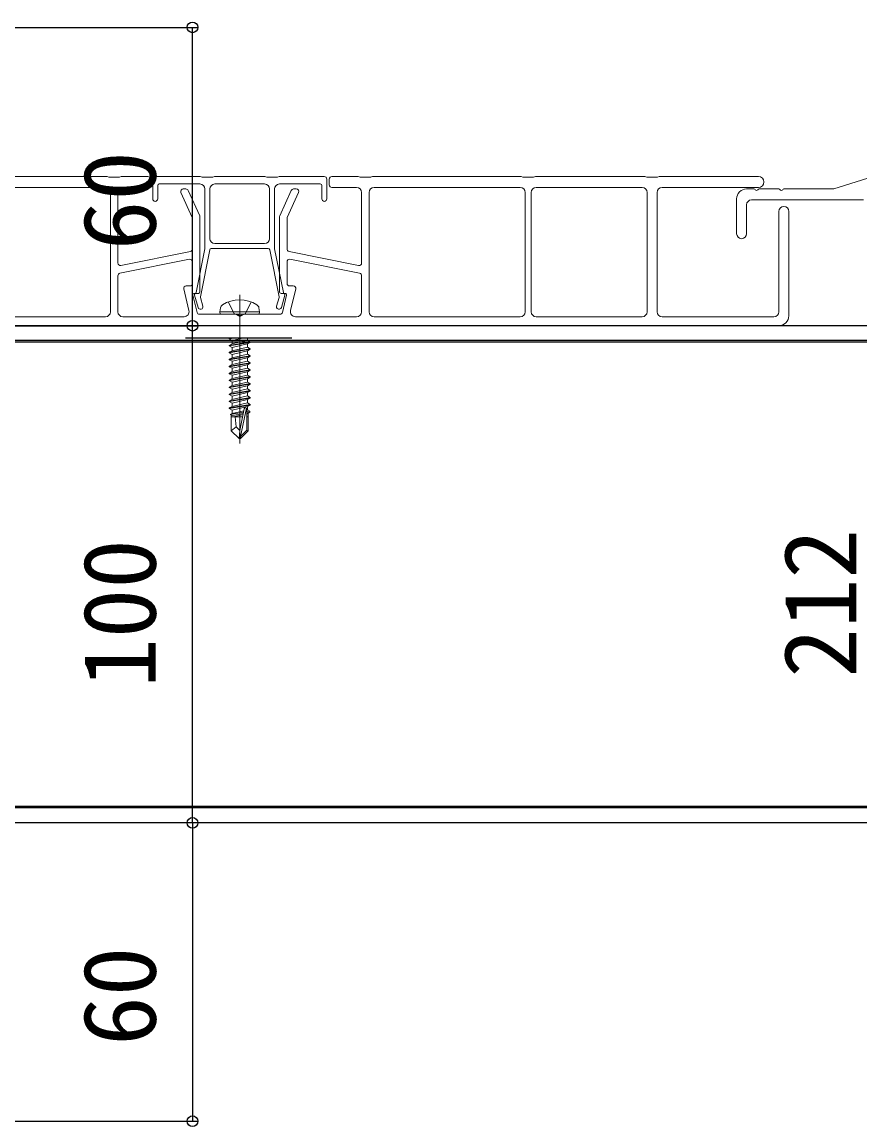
# Model space of a CAD drawing. Units: millimetres, scale not verified. Extents: x -875 to 875, y -1304 to 1298.
# Drawn here: x 408.3 to 576.8, y 270.9 to 492.3 of the extents above; entities that cross this region are included whole.
import ezdxf
from ezdxf.enums import TextEntityAlignment as Align

# ---------------------------------------------------------------- set-up
doc = ezdxf.new("R2010")
doc.units = ezdxf.units.MM
doc.header["$LTSCALE"] = 8
doc.layers.add('0-3_YKK_12', color=2, linetype='Continuous')
doc.layers.add('0-5_YKK_D', color=6, linetype='Continuous')
doc.layers.add('0-4_YKK_13', color=4, linetype='Continuous', lineweight=18)
doc.styles.add('ＭＳ ゴシック', font='')
doc.styles.get('ＭＳ ゴシック').set_extended_font_data('MS Gothic')

msp = doc.modelspace()

# ---------------------------------------------------------------- linework, layer by layer
at = {"layer": '0-3_YKK_12'}
for p, q in [((783, 431.253), (322.6, 431.253)), ((783, 428.253), (322.6, 428.253)), ((783, 427.953), (322.6, 427.953)), ((462.6, 428.753), (441.2, 428.753)), ((783, 334.553), (270.6, 334.553)), ((783, 334.253), (270.6, 334.253)), ((783, 331.253), (270.6, 331.253))]:
    msp.add_line(p, q, dxfattribs=at)
at = {"layer": '0-4_YKK_13'}
for p, q in [((425.277, 461.253), (395.673, 461.253)), ((425.78, 461.124), (425.42, 461.232)), ((427.777, 461.103), (425.923, 461.103)), ((428.28, 461.232), (427.92, 461.124)), ((433.6, 461.253), (428.423, 461.253)), ((434.1, 459.553), (434.1, 460.753)), ((434.6, 456.753), (434.6, 460.753)), ((435.1, 461.253), (444.027, 461.253)), ((444.17, 461.232), (444.53, 461.124)), ((444.673, 461.103), (446.527, 461.103)), ((446.67, 461.124), (447.03, 461.232)), ((447.173, 461.253), (457.027, 461.253)), ((457.17, 461.232), (457.53, 461.124)), ((457.673, 461.103), (459.527, 461.103)), ((459.67, 461.124), (460.03, 461.232)), ((460.173, 461.253), (469.1, 461.253)), ((469.6, 460.753), (469.6, 456.753)), ((470.1, 460.753), (470.1, 459.553)), ((475.777, 461.253), (470.6, 461.253)), ((476.28, 461.124), (475.92, 461.232)), ((478.277, 461.103), (476.423, 461.103)), ((478.78, 461.232), (478.42, 461.124)), ((508.527, 461.253), (478.923, 461.253)), ((509.03, 461.124), (508.67, 461.232)), ((511.027, 461.103), (509.173, 461.103)), ((511.53, 461.232), (511.17, 461.124)), ((533.93, 461.124), (533.57, 461.232)), ((535.927, 461.103), (534.073, 461.103)), ((536.43, 461.232), (536.07, 461.124)), ((556.4, 461.253), (536.573, 461.253)), ((579.427, 461.23), (571.573, 458.776)), ((425.1, 459.053), (395.7, 459.053)), ((428.6, 459.053), (433.6, 459.053)), ((435.6, 459.453), (435.6, 456.753)), ((444.1, 459.753), (435.9, 459.753)), ((441.278, 458.753), (440.729, 458.753)), ((444.055, 453.352), (441.733, 458.46)), ((445.1, 446.783), (445.1, 458.753)), ((446.1, 458.753), (446.1, 448.753)), ((458.1, 448.753), (458.1, 458.753)), ((459.1, 458.753), (459.1, 446.783)), ((468.3, 459.753), (460.1, 459.753)), ((462.467, 458.46), (460.145, 453.341)), ((463.471, 458.753), (462.922, 458.753)), ((468.6, 456.753), (468.6, 459.453)), ((470.6, 459.053), (475.6, 459.053)), ((508.5, 459.053), (479.1, 459.053)), ((537, 459.053), (556.4, 459.053)), ((555.48, 458.753), (554, 458.753)), ((560.48, 458.753), (556.52, 458.753)), ((571.424, 458.753), (561.52, 458.753)), ((426.1, 434.053), (426.1, 458.053)), ((427.6, 443.863), (427.6, 458.053)), ((440.274, 458.046), (442.555, 453.027)), ((461.645, 453.016), (463.927, 458.047)), ((476.6, 458.053), (476.6, 443.863)), ((478.1, 458.053), (478.1, 434.053)), ((509.5, 434.053), (509.5, 458.053)), ((510.7, 458.053), (510.7, 434.053)), ((534, 434.053), (534, 458.053)), ((536, 434.053), (536, 458.053)), ((552, 456.753), (552, 449.753)), ((555, 456.553), (577.5, 456.553)), ((554, 449.753), (554, 455.553)), ((560.5, 454.253), (560.5, 434.053)), ((562.5, 433.253), (562.5, 454.253)), ((442.6, 452.82), (442.6, 446.663)), ((444.1, 438.053), (444.1, 453.145)), ((460.1, 453.134), (460.1, 438.053)), ((461.6, 446.663), (461.6, 452.81)), ((447.1, 447.753), (457.1, 447.753)), ((442.198, 446.173), (428.198, 443.373)), ((443.337, 437.936), (445.094, 446.724)), ((446.072, 446.512), (444.179, 437.051)), ((457.834, 446.753), (446.366, 446.753)), ((460.021, 437.051), (458.128, 446.512)), ((459.106, 446.724), (460.863, 437.936)), ((476.002, 443.373), (462.002, 446.173)), ((442.002, 444.604), (428.002, 441.804)), ((442.6, 439.753), (442.6, 444.113)), ((461.6, 444.113), (461.6, 439.753)), ((476.198, 441.804), (462.198, 444.604)), ((427.6, 441.313), (427.6, 434.053)), ((476.6, 434.053), (476.6, 441.313)), ((441.884, 434.285), (440.848, 438.637)), ((441.334, 439.253), (442.1, 439.253)), ((462.1, 439.253), (462.866, 439.253)), ((463.352, 438.637), (462.316, 434.285)), ((443.509, 433.937), (442.688, 437.384)), ((442.98, 437.753), (443.8, 437.753)), ((443.72, 434.915), (443.014, 437.364)), ((444.185, 436.909), (444.68, 435.192)), ((452.1, 437.453), (452.1, 407.553)), ((459.52, 435.192), (460.015, 436.909)), ((460.4, 437.753), (461.22, 437.753)), ((461.186, 437.364), (460.48, 434.915)), ((461.512, 437.384), (460.691, 433.937)), ((448.1, 434.053), (448.241, 434.856)), ((456.1, 434.053), (448.1, 434.053)), ((448.1, 434.053), (448.188, 433.553)), ((456.1, 434.053), (455.959, 434.856)), ((456.1, 434.053), (456.012, 433.553)), ((395.7, 433.053), (425.1, 433.053)), ((428.6, 433.053), (440.911, 433.053)), ((451.58, 433.553), (443.995, 433.553)), ((456.012, 433.553), (448.188, 433.553)), ((460.205, 433.553), (452.62, 433.553)), ((463.289, 433.053), (475.6, 433.053)), ((479.1, 433.053), (508.5, 433.053)), ((511.7, 433.053), (518.4, 433.053)), ((518.4, 433.053), (533, 433.053)), ((559.5, 433.053), (537, 433.053)), ((326.1, 431.253), (560.5, 431.253)), ((450.9, 428.753), (450, 428.603)), ((450, 428.703), (450.3, 428.753)), ((450, 428.703), (450.087, 428.753)), ((450, 428.703), (450, 428.603)), ((450, 428.603), (450.55, 428.286)), ((450, 427.303), (454.2, 428.003)), ((454.2, 427.903), (450, 427.203)), ((450, 427.303), (450.55, 427.621)), ((452.621, 428.753), (450.55, 428.286)), ((453.65, 428.321), (450.55, 427.621)), ((450.55, 428.286), (450.55, 427.621)), ((453.65, 428.753), (453.65, 428.321)), ((454.2, 428.003), (453.65, 428.321)), ((453.65, 427.586), (453.65, 426.921)), ((454.2, 428.003), (454.2, 427.903)), ((450, 427.303), (450, 427.203)), ((450, 427.203), (450.55, 426.886)), ((450, 425.903), (454.2, 426.603)), ((454.2, 426.503), (450, 425.803)), ((450, 425.903), (450.55, 426.221)), ((450, 425.903), (450, 425.803)), ((450, 425.803), (450.55, 425.486)), ((450, 424.503), (454.2, 425.203)), ((453.65, 426.921), (450.55, 426.221)), ((450.55, 426.886), (450.55, 426.221)), ((453.65, 425.521), (450.55, 424.821)), ((450.55, 425.486), (450.55, 424.821)), ((454.2, 426.603), (453.65, 426.921)), ((453.65, 426.186), (453.65, 425.521)), ((454.2, 425.203), (453.65, 425.521)), ((454.2, 426.603), (454.2, 426.503)), ((454.2, 425.203), (454.2, 425.103)), ((454.2, 425.103), (450, 424.403)), ((450, 424.503), (450.55, 424.821)), ((450, 424.503), (450, 424.403)), ((450, 424.403), (450.55, 424.086)), ((454.2, 423.803), (450, 423.103)), ((450, 423.003), (454.2, 423.703)), ((450, 423.103), (450.55, 423.421)), ((450, 423.103), (450, 423.003)), ((450, 423.003), (450.55, 422.686)), ((453.65, 424.121), (450.55, 423.421)), ((450.55, 424.086), (450.55, 423.421)), ((450.55, 422.686), (453.65, 423.386)), ((453.65, 424.786), (453.65, 424.121)), ((454.2, 423.803), (453.65, 424.121)), ((454.2, 423.703), (453.65, 423.386)), ((453.65, 423.386), (453.65, 422.721)), ((454.2, 423.803), (454.2, 423.703)), ((454.2, 422.403), (450, 421.703)), ((450, 421.603), (454.2, 422.303)), ((450, 421.703), (450.55, 422.021)), ((450, 421.703), (450, 421.603)), ((450, 421.603), (450.55, 421.286)), ((454.2, 421.003), (450, 420.303)), ((450, 420.203), (454.2, 420.903)), ((453.65, 422.721), (450.55, 422.021)), ((450.55, 422.686), (450.55, 422.021)), ((450.55, 421.286), (453.65, 421.986)), ((453.65, 421.321), (450.55, 420.621)), ((450.55, 421.286), (450.55, 420.621)), ((454.2, 422.403), (453.65, 422.721)), ((454.2, 422.303), (453.65, 421.986)), ((453.65, 421.986), (453.65, 421.321)), ((454.2, 421.003), (453.65, 421.321)), ((454.2, 420.903), (453.65, 420.586)), ((454.2, 422.403), (454.2, 422.303)), ((454.2, 421.003), (454.2, 420.903)), ((450, 420.303), (450.55, 420.621)), ((450, 420.303), (450, 420.203)), ((450, 420.203), (450.55, 419.886)), ((454.2, 419.603), (450, 418.903)), ((450, 418.803), (454.2, 419.503)), ((450, 418.903), (450.55, 419.221)), ((450, 418.903), (450, 418.803)), ((450, 418.803), (450.55, 418.486)), ((450.55, 419.886), (453.65, 420.586)), ((453.65, 419.921), (450.55, 419.221)), ((450.55, 419.886), (450.55, 419.221)), ((450.55, 418.486), (453.65, 419.186)), ((453.65, 418.521), (450.55, 417.821)), ((453.65, 420.586), (453.65, 419.921)), ((454.2, 419.603), (453.65, 419.921)), ((454.2, 419.503), (453.65, 419.186)), ((453.65, 419.186), (453.65, 418.521)), ((454.2, 418.203), (453.65, 418.521)), ((454.2, 419.603), (454.2, 419.503)), ((454.2, 418.203), (450, 417.503)), ((450, 417.403), (454.2, 418.103)), ((450, 417.503), (450.55, 417.821)), ((450, 417.503), (450, 417.403)), ((450, 417.403), (450.55, 417.086)), ((454.2, 416.803), (450, 416.103)), ((450, 416.003), (454.2, 416.703)), ((450, 416.103), (450.55, 416.421)), ((450.55, 418.486), (450.55, 417.821)), ((450.55, 417.086), (453.65, 417.786)), ((453.65, 417.121), (450.55, 416.421)), ((450.55, 417.086), (450.55, 416.421)), ((450.55, 415.686), (453.65, 416.386)), ((454.2, 418.103), (453.65, 417.786)), ((453.65, 417.786), (453.65, 417.121)), ((454.2, 416.803), (453.65, 417.121)), ((454.2, 416.703), (453.65, 416.386)), ((453.65, 416.386), (453.65, 415.721)), ((454.2, 418.203), (454.2, 418.103)), ((454.2, 416.803), (454.2, 416.703)), ((450, 416.103), (450, 416.003)), ((450, 416.003), (450.55, 415.686)), ((454.2, 415.403), (450, 414.703)), ((450, 414.603), (454.2, 415.303)), ((450, 414.703), (450.55, 415.021)), ((450, 414.703), (450, 414.603)), ((450, 414.603), (450.55, 414.286)), ((453.65, 415.721), (450.55, 415.021)), ((450.55, 415.686), (450.55, 415.021)), ((450.55, 414.286), (453.65, 414.986)), ((450.55, 414.286), (450.55, 413.621)), ((452.926, 414.157), (450.55, 413.621)), ((453.01, 414.56), (452.1, 410.175)), ((453.432, 414.676), (452.25, 408.977)), ((453.5, 414.505), (453.5, 410.227)), ((453.65, 414.321), (453.5, 414.287)), ((454.2, 415.403), (453.65, 415.721)), ((454.2, 415.303), (453.65, 414.986)), ((453.65, 414.986), (453.65, 414.321)), ((454.1, 414.061), (453.65, 414.321)), ((454.2, 415.403), (454.2, 415.303)), ((452.864, 413.857), (450.2, 413.419)), ((450.2, 413.419), (450.55, 413.621)), ((450.2, 413.419), (450.4, 413.303)), ((452.809, 413.595), (450.4, 413.126)), ((450.4, 413.303), (450.4, 410.103)), ((452.676, 412.953), (450.4, 412.953)), ((452.766, 413.386), (450.849, 412.953)), ((454.1, 414.061), (453.5, 413.962)), ((454.1, 413.845), (453.5, 413.729)), ((453.8, 412.953), (453.5, 412.953)), ((454.1, 413.845), (453.8, 413.672)), ((453.8, 413.672), (453.8, 410.103)), ((454.1, 414.061), (454.1, 413.845)), ((451.357, 410.906), (450.4, 410.103)), ((451.95, 408.553), (450.4, 410.103)), ((452.1, 410.175), (451.95, 408.553)), ((452.1, 410.175), (452.1, 408.553)), ((453.5, 410.227), (452.25, 408.977)), ((452.25, 408.553), (453.8, 410.103)), ((453.8, 410.103), (453.5, 410.227)), ((451.95, 408.553), (452.25, 408.553)), ((452.25, 408.977), (452.25, 408.553))]:
    msp.add_line(p, q, dxfattribs=at)
for points in [[(533.427, 461.253), (518.4, 461.253), (511.673, 461.253)], [(457.1, 459.753), (452.1, 459.753), (447.1, 459.753)], [(533, 459.053), (518.4, 459.053), (511.7, 459.053)], [(449.8, 436.033), (450.955, 433.716), (452.1, 433.107)], [(454.4, 436.033), (453.245, 433.716), (452.1, 433.107)], [(454.2, 427.903), (453.65, 427.586), (450.55, 426.886)], [(454.2, 426.503), (453.65, 426.186), (450.55, 425.486)], [(454.2, 425.103), (453.65, 424.786), (450.55, 424.086)], [(452.1, 410.175), (451.357, 410.906), (451.2, 412.953)], [(454.1, 413.845), (453.65, 413.586), (453.5, 413.552)]]:
    msp.add_lwpolyline(points, dxfattribs=at)
for centre, radius, start, end in [((425.277, 460.753), 0.5, 73.30076, 90), ((425.923, 461.603), 0.5, 253.30076, 270), ((427.777, 461.603), 0.5, 270, 286.69924), ((428.423, 460.753), 0.5, 90, 106.69924), ((433.6, 460.753), 0.5, 0, 90), ((435.1, 460.753), 0.5, 90, 180), ((444.027, 460.753), 0.5, 73.30076, 90), ((444.673, 461.603), 0.5, 253.30076, 270), ((446.527, 461.603), 0.5, 270, 286.69924), ((447.173, 460.753), 0.5, 90, 106.69924), ((457.027, 460.753), 0.5, 73.30076, 90), ((457.673, 461.603), 0.5, 253.30076, 270), ((459.527, 461.603), 0.5, 270, 286.69924), ((460.173, 460.753), 0.5, 90, 106.69924), ((469.1, 460.753), 0.5, 0, 90), ((470.6, 460.753), 0.5, 90, 180), ((475.777, 460.753), 0.5, 73.30076, 90), ((476.423, 461.603), 0.5, 253.30076, 270), ((478.277, 461.603), 0.5, 270, 286.69924), ((478.923, 460.753), 0.5, 90, 106.69924), ((508.527, 460.753), 0.5, 73.30076, 90), ((509.173, 461.603), 0.5, 253.30076, 270), ((511.027, 461.603), 0.5, 270, 286.69924), ((511.673, 460.753), 0.5, 90, 106.69924), ((533.427, 460.753), 0.5, 73.30076, 90), ((534.073, 461.603), 0.5, 253.30076, 270), ((535.927, 461.603), 0.5, 270, 286.69924), ((536.573, 460.753), 0.5, 90, 106.69924), ((556.4, 460.153), 1.1, 270, 90), ((425.1, 458.053), 1, 360, 90), ((428.6, 458.053), 1, 90, 180), ((433.6, 459.553), 0.5, 270, 0), ((435.9, 459.453), 0.3, 90, 180), ((440.729, 458.253), 0.5, 90, 204.44395), ((441.278, 458.253), 0.5, 24.44395, 90), ((444.1, 458.753), 1, 0, 90), ((447.1, 458.753), 1, 90, 180), ((457.1, 458.753), 1, 0, 90), ((460.1, 458.753), 1, 90, 180), ((462.922, 458.253), 0.5, 90, 155.5983), ((463.471, 458.253), 0.5, 335.5983, 90), ((468.3, 459.453), 0.3, 0, 90), ((470.6, 459.553), 0.5, 180, 270), ((475.6, 458.053), 1, 0, 90), ((479.1, 458.053), 1, 90, 180), ((508.5, 458.053), 1, 0, 90), ((511.7, 458.053), 1, 90, 180), ((533, 458.053), 1, 0, 90), ((537, 458.053), 1, 90, 180), ((554, 456.753), 2, 90, 180), ((555.48, 458.453), 0.3, 30, 90), ((556, 458.753), 0.3, 210, 330), ((556.52, 458.453), 0.3, 90, 150), ((560.48, 458.453), 0.3, 30, 90), ((561, 458.753), 0.3, 210, 330), ((561.52, 458.453), 0.3, 90, 150), ((571.424, 459.253), 0.5, 270, 287.35402), ((435.1, 456.753), 0.5, 180, 270), ((435.1, 456.753), 0.5, 270, 0), ((469.1, 456.753), 0.5, 180, 270), ((469.1, 456.753), 0.5, 270, 0), ((555, 455.553), 1, 90, 180), ((561.5, 454.253), 1, 0, 180), ((442.1, 452.82), 0.5, 0, 24.44395), ((443.6, 453.145), 0.5, 0, 24.44395), ((460.6, 453.134), 0.5, 155.5983, 180), ((462.1, 452.81), 0.5, 155.5983, 180), ((553, 449.753), 1, 180, 0), ((447.1, 448.753), 1, 180, 270), ((457.1, 448.753), 1, 270, 0), ((442.1, 446.663), 0.5, 281.30993, 0), ((444.8, 446.783), 0.3, 348.69007, 360), ((446.366, 446.453), 0.3, 90, 168.69007), ((457.834, 446.453), 0.3, 11.30993, 90), ((459.4, 446.783), 0.3, 180, 191.30993), ((462.1, 446.663), 0.5, 180, 258.69007), ((428.1, 443.863), 0.5, 180, 281.30993), ((442.1, 444.113), 0.5, 0, 101.30993), ((462.1, 444.113), 0.5, 78.69007, 180), ((476.1, 443.863), 0.5, 258.69007, 0), ((428.1, 441.313), 0.5, 101.30993, 180), ((476.1, 441.313), 0.5, 0, 78.69007), ((441.334, 438.753), 0.5, 90, 193.3925), ((442.1, 439.753), 0.5, 270, 0), ((462.1, 439.753), 0.5, 180, 270), ((462.866, 438.753), 0.5, 346.6075, 90), ((442.98, 437.453), 0.3, 90, 193.3925), ((443.3, 437.453), 0.3, 114.827, 197.33887), ((443.042, 437.995), 0.3, 296.01796, 348.69007), ((443.8, 438.053), 0.3, 270, 0), ((444.474, 436.992), 0.3, 168.69007, 196.079), ((452.1, 429.953), 6.5, 57.94412, 122.05588), ((459.726, 436.992), 0.3, 343.921, 11.30993), ((460.4, 438.053), 0.3, 180, 270), ((461.158, 437.995), 0.3, 191.30993, 243.98204), ((460.9, 437.453), 0.3, 342.66113, 65.173), ((461.22, 437.453), 0.3, 346.6075, 90), ((425.1, 434.053), 1, 270, 360), ((428.6, 434.053), 1, 180, 270), ((440.911, 434.053), 1, 270, 13.3925), ((444.2, 435.053), 0.5, 196.079, 16.079), ((449.128, 434.699), 0.9, 122.05588, 170), ((455.072, 434.699), 0.9, 10, 57.94412), ((460, 435.053), 0.5, 163.921, 343.921), ((463.289, 434.053), 1, 166.6075, 270), ((475.6, 434.053), 1, 270, 0), ((479.1, 434.053), 1, 180, 270), ((508.5, 434.053), 1, 270, 0), ((511.7, 434.053), 1, 180, 270), ((533, 434.053), 1, 270, 0), ((537, 434.053), 1, 180, 270), ((559.5, 434.053), 1, 270, 0), ((443.995, 434.053), 0.5, 193.3925, 270), ((451.58, 433.253), 0.3, 30, 90), ((452.1, 433.553), 0.3, 210, 330), ((452.62, 433.253), 0.3, 90, 150), ((460.205, 434.053), 0.5, 270, 346.6075), ((560.5, 433.253), 2, 270, 0), ((453.252, 414.505), 0.248, 0, 167.19096)]:
    msp.add_arc(centre, radius, start, end, dxfattribs=at)
at = {"layer": '0-5_YKK_D'}
for p, q in [((265.3, 491.253), (443.6, 491.253)), ((442.6, 431.253), (442.6, 491.253)), ((327.6, 431.253), (443.6, 431.253)), ((442.6, 331.253), (442.6, 431.253)), ((442.6, 331.253), (442.6, 271.253)), ((265.3, 271.253), (443.6, 271.253))]:
    msp.add_line(p, q, dxfattribs=at)
for centre in [(442.6, 491.253), (442.6, 431.253), (442.6, 431.253), (442.6, 331.253), (442.6, 331.253), (442.6, 271.253)]:
    msp.add_circle(centre, 1.075, dxfattribs=at)

# ---------------------------------------------------------------- texts
at = {"layer": '0-5_YKK_D', "style": 'ＭＳ ゴシック'}
for s, p in [('60', (439.6, 446.424)), ('212', (580.5, 360.435)), ('100', (439.6, 358.412)), ('60', (439.6, 286.424))]:
    msp.add_text(s, height=14.66, rotation=90, dxfattribs=at).set_placement(p, align=Align.BOTTOM_LEFT)

doc.saveas('drawing.dxf')
